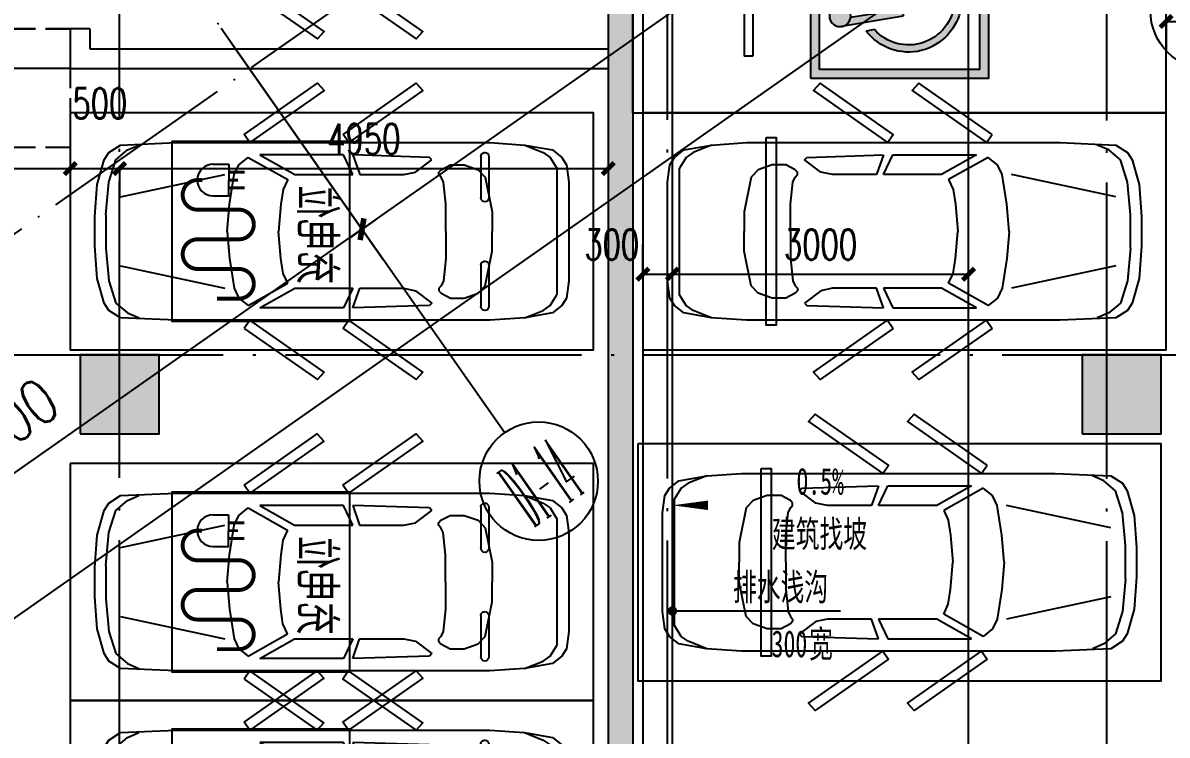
# Model space of a CAD drawing. Header units: millimetres. Extents: x 12325263 to 13848842, y -1463133 to 573208.
# Drawn here: x 12526798 to 12538387, y -1338637 to -1331425 of the extents above; entities that cross this region are included whole.
import ezdxf
from ezdxf.enums import TextEntityAlignment as Align

# ---------------------------------------------------------------- set-up
doc = ezdxf.new("R2010")
doc.units = ezdxf.units.MM
doc.header["$LTSCALE"] = 1000
for name, pattern in [('__DASH', [0.35, 0.25, -0.1]), ('DASH', [0.35, 0.25, -0.1]), ('DOTE', [2.4200000000000004, 2, -0.2, 0.02, -0.2]), ('地下室负三层平面图$0$-3F平面$0$$AUDIT_BAD_LTYPE2', [0]), ('地下室轴网$0$DOTE', [2.4200000000000004, 2, -0.2, 0.02, -0.2])]:
    doc.linetypes.add(name, pattern=pattern)
for name, color, linetype in [('A-ANNO-DIMS', 83, 'Continuous'), ('A-WALL', 5, 'Continuous'), ('A-WALL-PATT', 8, 'Continuous'), ('C-充电桩防火卷帘', 254, 'Continuous'), ('DOTE', 16, 'DOTE'), ('G-合 -3F地下室墙柱$0$COLUMN', 6, 'Continuous'), ('PUB_DIM', 83, 'Continuous'), ('PUB_HATCH', 8, 'Continuous'), ('PUB_TEXT', 7, 'Continuous'), ('人防墙', 6, 'Continuous'), ('商业酒店共享车位', 53, 'Continuous'), ('地下室轴网$0$DIM-AXISDIMS', 3, 'Continuous'), ('地下室轴网$0$DIM-AXISDOWN', 16, 'Continuous'), ('水沟+分水线', 133, 'Continuous'), ('酒店机动车位', 153, 'Continuous'), ('防火卷帘', 141, 'Continuous')]:
    doc.layers.add(name, color=color, linetype=linetype)
doc.styles.add('_TCH_DIM_T3', font='SIMPLEX.shx', dxfattribs={"width": 0.7058823529411765, "bigfont": 'GBCBIG.shx'})
doc.styles.add('地下室轴网$0$COMPLEX', font='COMPLEX')
doc.styles.add('地下室轴网$0$DIM_FONT', font='SIMPLEX', dxfattribs={"width": 0.8})
doc.styles.add('宋体', font='', dxfattribs={"width": 0.65})
doc.styles.add('黑体', font='simhei.ttf', dxfattribs={"width": 0.7})
doc.styles.get('宋体').set_extended_font_data('SimSun')
doc.dimstyles.new('_TCH_ARCH&&120', dxfattribs={"dimtxt": 306, "dimasz": 120, "dimexe": 300, "dimexo": 360, "dimgap": 147, "dimtad": 1, "dimdec": 0, "dimzin": 0, "dimdsep": 46, "dimtxsty": '_TCH_DIM_T3', "dimblk": 'ARCHTICK', "dimcen": 0.09, "dimclrt": 7, "dimazin": 2, "dimtfac": 1, "dimtdec": 0, "dimtix": 1, "dimtmove": 2, "dimatfit": 3, "dimfxl": 1, "dimfxlon": 1, "dimtolj": 1, "dimtzin": 0, "dimarcsym": 0})
doc.dimstyles.new('地下室轴网$0$DIMN-150', dxfattribs={"dimscale": 1.5, "dimtxt": 300, "dimasz": 0.75, "dimexe": 250, "dimexo": 300, "dimgap": 150, "dimtad": 1, "dimdec": 0, "dimdsep": 46, "dimtxsty": '地下室轴网$0$DIM_FONT', "dimblk": 'asdggbj-13-地下室轴网$0$_DIMX', "dimcen": 2.5, "dimclrd": 256, "dimclre": 256, "dimclrt": 256, "dimazin": 0, "dimtfac": 1, "dimtdec": 0, "dimtix": 1, "dimtmove": 2, "dimatfit": 3, "dimldrblk": 'asdggbj-13-地下室轴网$0$_DIMX', "dimfxl": 1, "dimtolj": 1, "dimtzin": 0, "dimarcsym": 0})

# ---------------------------------------------------------------- blocks, each defined once
blk = doc.blocks.new('asdgafgf20230228-rf3')
at = {"layer": 'PUB_HATCH'}
blk.add_hatch(color=256, dxfattribs=at).paths.add_polyline_path([(-9999.926789903613, 31842.3411742288), (-10249.92560424703, 32277.71654857749), (-10249.99675793368, 6149.966630906589), (-9999.996757934612, 6149.965950081729)])
at = {"layer": '人防墙'}
for p, q in [((-10249.92560424703, 32277.71654857749), (-10249.99675793368, 6149.966630906589)), ((-9999.926789903613, 31842.3411742288), (-9999.996757934612, 6149.965950081729))]:
    blk.add_line(p, q, dxfattribs=at)
blk = doc.blocks.new('A$C29311F2C')
at = {"layer": 'DOTE', "linetype": 'DOTE', "ltscale": 1.5}
for p, q in [((142010.0672960635, 70359.80184929876, -3.862500282726824e-09), (134815.236814322, 111336.1978583307, -3.101703276703805e-09)), ((137626.3052921034, 69594.84906871745, -5.172956978106391e-09), (130432.2871303, 110566.6187090845, -4.412269580802283e-09)), ((132158.9167255796, 68640.80683679238, -6.807346790301347e-09), (124965.9116814788, 109606.8065118763, -6.046796094035006e-09)), ((107752.0770069528, 91418.12668993871, -1.204708971514294e-08), (147346.3640404735, 98370.27990332444))]:
    blk.add_line(p, q, dxfattribs=at)
blk = doc.blocks.new('asdfsfsdf')
at = {"color": 253, "linetype": '地下室负三层平面图$0$-3F平面$0$$AUDIT_BAD_LTYPE2', "transparency": 33554559, "extrusion": (0.0004477907748714072, 3.529959095306893e-16, 0.999999899741706)}
for p, q in [((-168.7499837987125, -110.000000001397, 0.07556469346370548), (-499.9999510645866, -141.1764707579277, 0.2238953878532797)), ((168.7499823644757, -109.9999999995343, -0.07556469305539444), (-168.7499837987125, -110.000000001397, 0.07556469346370548)), ((168.7499823644757, -109.9999999995343, -0.07556469305539444), (499.999950107187, -141.1764707579277, -0.2238953876585836)), ((-724.9999280292541, -211.764705659356, 0.3246483119859617), (-824.9999170508236, -329.4117646231316, 0.3694273889297957)), ((-499.9999510645866, -141.1764707579277, 0.2238953878532797), (-724.9999280292541, -211.764705659356, 0.3246483119859617)), ((499.999950107187, -141.1764707579277, -0.2238953876585836), (724.9999261181802, -211.7647058977745, -0.3246483115967724)), ((724.9999261181802, -211.7647058977745, -0.3246483115967724), (824.9999175239354, -329.4117646231316, -0.3694273894917245)), ((-824.9999170508236, -329.4117646231316, 0.3694273889297957), (-874.99991251342, -447.0588235869072, 0.3918169277702976)), ((-349.9999665804207, -258.8235292448662, 0.1567267717199455), (-574.9999421145767, -1317.647058726754, 0.2574796953287081)), ((349.9999641925097, -258.8235292430036, -0.1567267711171998), (574.9999411571771, -1317.647058724891, -0.2574796952492556)), ((824.9999175239354, -329.4117646231316, -0.3694273894917245), (874.9999125096947, -447.0588235869072, -0.3918169281189517)), ((-274.9999726694077, -1364.705882550683, 0.1231424633135522), (-574.9999425914139, -1411.764705897775, 0.2574796953093296)), ((2.365559339523315e-07, -1341.176470519509), (-274.9999726694077, -1364.705882550683, 0.1231424633135522)), ((2.365559339523315e-07, -1341.176470519509), (274.9999717120081, -1364.705882312264, -0.1231424628849248)), ((274.9999717120081, -1364.705882312264, -0.1231424628849248), (574.9999416340142, -1411.764705897775, -0.2574796953464441)), ((-674.9999320898205, -1458.823529244866, 0.3022587728158986), (-749.9999260008335, -1552.941176654305, 0.3358430815717435)), ((-574.9999425914139, -1411.764705897775, 0.2574796953093296), (-674.9999320898205, -1458.823529244866, 0.3022587728158986)), ((574.9999416340142, -1411.764705897775, -0.2574796953464441), (674.9999316073954, -1458.823529481422, -0.3022587727170486)), ((674.9999316073954, -1458.823529481422, -0.3022587727170486), (749.9999240897596, -1552.941176414024, -0.3358430809488905)), ((-749.9999260008335, -1552.941176654305, 0.3358430815717435), (-524.9999480806291, -1952.941176654305, 0.2350901571286059)), ((749.9999240897596, -1552.941176414024, -0.3358430809488905), (524.9999452158809, -1952.941176415887, -0.2350901560785282)), ((-774.9999220632017, -2517.647058726754, 0.3470378507689607), (-774.9999220632017, -1670.588235379662, 0.3470378503031141)), ((-774.9999220632017, -1670.588235379662, 0.3470378503031141), (-574.9999421145767, -2023.529411557596, 0.257479695328853)), ((774.9999230131507, -1670.588235379662, -0.3470378509613082), (574.9999421108514, -2023.529411794152, -0.2574796950939764)), ((774.9999225363135, -2517.64705896331, -0.3470378506309664), (774.9999230131507, -1670.588235379662, -0.3470378509613082)), ((-524.9999480806291, -1952.941176654305, 0.2350901571286059), (-424.9999581072479, -1905.882352830376, 0.1903110794088359)), ((-424.9999581072479, -1905.882352830376, 0.1903110794088359), (-274.9999731462449, -1882.35294127604, 0.1231424632944275)), ((-274.9999731462449, -1882.35294127604, 0.1231424632944275), (2.365559339523315e-07, -1858.823529244866)), ((274.9999717120081, -1882.352941035759, -0.1231424628847421), (2.365559339523315e-07, -1858.823529244866)), ((424.999956196174, -1905.882352830376, -0.1903110785527894), (274.9999717120081, -1882.352941035759, -0.1231424628847421)), ((524.9999452158809, -1952.941176415887, -0.2350901560785282), (424.999956196174, -1905.882352830376, -0.1903110785527894)), ((-574.9999421145767, -2023.529411557596, 0.257479695328853), (-574.9999421145767, -2611.764705659356, 0.2574796952125222)), ((574.9999421108514, -2023.529411794152, -0.2574796950939764), (574.9999411571771, -2611.764705897775, -0.2574796951324972)), ((-574.9999421145767, -2611.764705659356, 0.2574796952125222), (-774.9999220632017, -2517.647058726754, 0.3470378507689607)), ((574.9999411571771, -2611.764705897775, -0.2574796951324972), (774.9999225363135, -2517.64705896331, -0.3470378506309664)), ((-774.9999215863645, -2611.764705899637, 0.3470378500898093), (-574.9999416377395, -2682.35294127604, 0.2574796952319682)), ((-749.9999255239964, -3388.235294345301, 0.3358430813588681), (-774.9999215863645, -2611.764705899637, 0.3470378500898093)), ((774.9999225363135, -2611.764705659356, -0.3470378507473485), (574.9999416340142, -2682.35294127604, -0.2574796952294666)), ((749.9999245665967, -3388.235294343438, -0.3358430809290396), (774.9999225363135, -2611.764705659356, -0.3470378507473485)), ((-574.9999416377395, -2682.35294127604, 0.2574796952319682), (-574.9999421145767, -3129.41176486155, 0.257479695562074)), ((574.9999416340142, -2682.35294127604, -0.2574796952294666), (574.9999416340142, -3129.411764621269, -0.2574796948800628)), ((-574.9999421145767, -3129.41176486155, 0.257479695562074), (-599.9999405629933, -3247.058823586907, 0.2686744650115782)), ((574.9999416340142, -3129.411764621269, -0.2574796948800628), (599.9999391268939, -3247.058823586907, -0.2686744647175814)), ((-599.9999405629933, -3247.058823586907, 0.2686744650115782), (-724.9999270755798, -3411.764705897775, 0.324648311792771)), ((599.9999391268939, -3247.058823586907, -0.2686744647175814), (724.9999275486916, -3411.764705897775, -0.3246483115377303)), ((-724.9999270755798, -3411.764705897775, 0.324648311792771), (-749.9999255239964, -3388.235294345301, 0.3358430813588681)), ((724.9999275486916, -3411.764705897775, -0.3246483115377303), (749.9999245665967, -3388.235294343438, -0.3358430809290396)), ((-624.9999380558729, -3505.882353068795, 0.2798692348493339), (-674.9999320898205, -3599.999999762978, 0.3022587729329561)), ((-599.9999405629933, -3482.352941274177, 0.2686744655939557), (-624.9999380558729, -3505.882353068795, 0.2798692348493339)), ((-574.9999421145767, -3482.35294127604, 0.2574796953293679), (-599.9999405629933, -3482.352941274177, 0.2686744655939557)), ((-549.9999470058829, -3505.882352830376, 0.2462849269087827), (-574.9999421145767, -3482.35294127604, 0.2574796953293679)), ((-499.9999496340752, -3529.41176486155, 0.2238953872139153), (-549.9999470058829, -3505.882352830376, 0.2462849269087827)), ((-274.9999731462449, -3552.941176415887, 0.1231424632950173), (-499.9999496340752, -3529.41176486155, 0.2238953872139153)), ((7.133930921554565e-07, -3552.941176654305), (-274.9999731462449, -3552.941176415887, 0.1231424632950173)), ((7.133930921554565e-07, -3552.941176654305), (274.9999726656824, -3552.941176415887, -0.1231424630783778)), ((274.9999726656824, -3552.941176415887, -0.1231424630783778), (499.999950107187, -3529.41176486155, -0.2238953881230394)), ((499.999950107187, -3529.41176486155, -0.2238953881230394), (549.9999441411346, -3505.882352830376, -0.2462849258573907)), ((549.9999441411346, -3505.882352830376, -0.2462849258573907), (574.9999416340142, -3482.35294127604, -0.2574796952294021)), ((574.9999416340142, -3482.35294127604, -0.2574796952294021), (599.9999391268939, -3482.352941274177, -0.2686744647174983)), ((599.9999391268939, -3482.352941274177, -0.2686744647174983), (624.9999351911247, -3505.882352830376, -0.2798692334487053)), ((624.9999351911247, -3505.882352830376, -0.2798692334487053), (674.9999311305583, -3600.000000001397, -0.3022587726192891)), ((-674.9999320898205, -3599.999999762978, 0.3022587729329561), (-674.9999320898205, -3741.17647075979, 0.3022587729329017)), ((674.9999311305583, -3600.000000001397, -0.3022587726192891), (674.9999316073954, -3741.176470281091, -0.3022587730655932)), ((-674.9999320898205, -3741.17647075979, 0.3022587729329017), (-624.9999380558729, -3882.352941037621, 0.2798692345000124)), ((674.9999316073954, -3741.176470281091, -0.3022587730655932), (624.9999351911247, -3882.352941037621, -0.2798692334484588)), ((-624.9999380558729, -3882.352941037621, 0.2798692345000124), (-549.9999460522085, -3952.941176414024, 0.2462849269474509)), ((624.9999351911247, -3882.352941037621, -0.2798692334484588), (549.9999450948089, -3952.941176654305, -0.2462849259351472)), ((-549.9999460522085, -3952.941176414024, 0.2462849269474509), (-199.9999792352319, -4023.529411794152, 0.08955815500490981)), ((-199.9999792352319, -4023.529411794152, 0.08955815500490981), (2.365559339523315e-07, -4023.529411553871)), ((199.9999801851809, -4023.529411553871, -0.08955815519579101), (2.365559339523315e-07, -4023.529411553871)), ((549.9999450948089, -3952.941176654305, -0.2462849259351472), (199.9999801851809, -4023.529411553871, -0.08955815519579101)), ((-874.9999120365828, -4352.941176656168, 0.3918169277909837), (-799.9999205116183, -4541.176470521372, 0.3582326202192607)), ((874.9999125096947, -4352.941176414024, -0.3918169282337609), (799.9999190755188, -4541.176470757928, -0.3582326193421601)), ((-799.9999205116183, -4541.176470521372, 0.3582326202192607), (-749.9999260008335, -4611.764706136193, 0.3358430813398884)), ((-749.9999260008335, -4611.764706136193, 0.3358430813398884), (-641.2499364260584, -4680.000000241678, 0.2871458345919543)), ((749.9999240897596, -4611.764706136193, -0.3358430808314997), (641.249935945496, -4680.000000001397, -0.2871458343748414)), ((799.9999190755188, -4541.176470757928, -0.3582326193421601), (749.9999240897596, -4611.764706136193, -0.3358430808314997)), ((641.249935945496, -4680.000000001397, -0.2871458343748414), (-641.2499364260584, -4680.000000241678, 0.2871458345919543))]:
    blk.add_line(p, q, dxfattribs=at)
for points in [[(-474.9999997620226, -23.52941179275513), (-149.9999997613286, -7.049211745248385e-29), (149.9999997613286, 7.049211745248385e-29), (474.9999992851854, -23.52941203117371), (724.9999997609804, -94.11764716915788), (799.9999992858793, -141.1764707565308), (875.0000002394273, -258.8235292453319), (899.9999983314156, -823.5294117927554), (899.99999928509, -4000.000000238419), (875.0000002394273, -4352.941176414491), (824.9999992870789, -4635.294117448852), (750.0000002408798, -4729.411765098573), (674.9999992854691, -4776.470588445664), (500.0000002381968, -4800.000000000001), (-500.000000715034, -4800.000000000001), (-674.9999997604438, -4776.470588210971), (-750.0000007158543, -4729.411765098573), (-825.0000007175906, -4635.294117927552), (-874.9999997607275, -4352.941176654772), (-900.0000007137389, -4000.000000238419), (-900.0000007156016, -823.5294117927554), (-874.999999285753, -258.8235297203065), (-800.0000007145284, -141.1764707602561), (-724.9999997591177, -94.11764669418336)], [(-981.91520381036, -1513.230591773987), (-1500.00000071459, -2253.132360218093), (-1425.335413217106, -2320.844957351685), (-900.0000007156016, -1570.588235139847)]]:
    blk.add_lwpolyline(points, close=True, dxfattribs=at)
for points, elevation in [([(981.915204765897, -1513.230591773987), (1499.999998807242, -2253.132359979675), (1425.335412263431, -2320.844957351685), (899.9999988082526, -1570.588235378266)], 1.176665431756874e-10), ([(-900.0000007156016, -2570.588235378266), (-981.9152042871972, -2513.230591535569), (-1500.00000071459, -3253.132359743119), (-1425.335413217105, -3320.844957351685)], -1.149049744242348e-10), ([(981.915204765897, -2513.230591773987), (1499.99999785543, -3253.132359743119), (1425.335412265294, -3320.844957351685), (899.9999992850899, -2570.588235378266)], 1.171056029924955e-10)]:
    blk.add_lwpolyline(points, close=True, dxfattribs=dict(at, elevation=elevation))
blk = doc.blocks.new('A$C06465456')
for points in [[(0, 5300.000174847431), (2400, 5300.000174847431), (2400, 0.0001748474314808846), (0, 0.0001748474314808846)], [(250, 4050.000174847431), (250, 3950.000174847431), (2150, 3950.000174847431), (2150, 4050.000174847431)]]:
    blk.add_lwpolyline(points, close=True)
at = {"xscale": -1, "rotation": 180}
blk.add_blockref('asdfsfsdf', (1200.000000244007, 250.000174849527), dxfattribs=at)
blk = doc.blocks.new('车位')
h = blk.add_hatch()
h.set_pattern_fill('ANSI31', color=256, scale=999.9999999999999, angle=-2.394345736421314e-08)
h.set_pattern_definition([(44.99999997605653, (-2400.000001788139, -5299.987687110901), (-1122.532014664547, 1122.532015602742), [])])
h.paths.add_polyline_path([(1879.999998450279, -3854.664422988892), (1879.999998569489, -3694.664422988892), (1719.999998450279, -3694.664423465729), (1559.999998569489, -3694.664422988892), (1559.999998569489, -3854.664422988892, 0.9898630017247371)])
for p, q in [((399.9999972712249, -1099.999999266118), (399.9999972712249, -1099.999999266118)), ((860.0160205308348, -1059.999999538064), (440.0000015441328, -1059.999999726191)), ((860.0160163957626, -1139.999999061227), (439.9999974090606, -1139.999999249354)), ((1499.999997032806, -1100.000607695431), (1499.999997032806, -1100.000607695431)), ((1959.999996932223, -1140), (1539.779563577846, -1140.000000188127)), ((1960.220432037488, -1060.000607967377), (1539.99999868311, -1060.000607678667)), ((1999.999996913597, -1099.999999981374), (1999.999996913597, -1099.999999981374)), ((1879.999998569489, -3694.664422988892), (1719.999998450279, -3694.664423465729)), ((1879.999998450279, -3854.664422988892), (1879.999998569489, -3694.664422988892))]:
    blk.add_line(p, q)
for points in [[(2399.999996781349, -5300.000001430511), (-2.741813659667969e-06, -5299.999999046326), (0, 0), (2399.999999880791, -9.5367431640625e-07)], [(289.9999990463257, -2468.601806640625), (2109.999998927116, -2468.601807117462), (2109.99999833107, -4269.228533267975), (289.9999980926514, -4269.228532314301)]]:
    blk.add_lwpolyline(points, close=True)
at = {"const_width": 39.99999999999999}
blk.add_lwpolyline([(519.9999985694885, -3813.032121181488), (519.9999986886978, -3590.069902896881, -1), (819.9999984502792, -3590.069902420044), (819.9999982118607, -4010.994340896606, 1), (1119.999998450279, -4010.994340896606), (1119.999998569489, -3590.069902896881, -1), (1419.999998569489, -3590.069902896881), (1419.999998211861, -4010.994341373444, 1), (1719.999998450279, -4010.994341373444), (1719.999998211861, -3963.042503356934)], format="xyb", dxfattribs=at)
at = {"const_width": 30}
for points in [[(1639.999998211861, -3694.664422988892), (1639.99999833107, -3534.203485965729)], [(1719.999998450279, -3694.664423465729), (1719.99999833107, -3599.861834049225)], [(1799.999998688698, -3694.664422988892), (1799.999998450279, -3534.203485488892)]]:
    blk.add_lwpolyline(points, dxfattribs=at)
blk.add_lwpolyline([(1879.99999833107, -3851.403974533081, -1), (1559.999998569489, -3854.664422988892), (1559.999998569489, -3694.664422988892), (1719.999998450279, -3694.664423465729)], format="xyb")
for centre, radius, start, end in [((439.999996913597, -1099.999998772517), 39.99999999999999, 90, 180), ((439.999996913597, -1099.999998772517), 39.99999999999999, 180, 270), ((859.9999972712249, -1100.000002399087), 39.99999999999998, 0, 90), ((859.9999972712249, -1100.000002399087), 39.99999999999998, 270, 0), ((1539.999996555969, -1100.000607678667), 39.99999999999999, 90, 180), ((1539.999996555969, -1100.000607678667), 39.99999999999999, 180, 270), ((1959.999997390434, -1100.000000476837), 39.99999999999999, 0, 90), ((1959.999996913597, -1100.0006108284), 39.99999999999998, 0, 90), ((1959.999997390434, -1100.000000476837), 39.99999999999999, 270, 0), ((1959.999996913597, -1100.0006108284), 39.99999999999998, 270, 0)]:
    blk.add_arc(centre, radius, start, end)
at = {"xscale": -1, "rotation": 180}
blk.add_blockref('asdfsfsdf', (1200.000000184402, -5050.000001905253), dxfattribs=at)
at = {"insert": (661.5946944952011, -2614.821184158325), "char_height": 349.9999999999999, "attachment_point": 1, "rotation": 359.99999997605653, "style": '黑体'}
blk.add_mtext_dynamic_manual_height_columns('充电位', width=1328.110077857971, gutter_width=1750, heights=[0], dxfattribs=at)
blk = doc.blocks.new('A$C7FE34CB8')
at = {"extrusion": (-4.726215064181508e-20, 1.233115995601054e-09, 1)}
h = blk.add_hatch(color=256, dxfattribs=at)
h.paths.add_polyline_path([(1550.00375790894, 3599.999509651214), (3350.003757670522, 3599.999469596893), (3350.003717377782, 1799.999469596893), (1550.0037176162, 1799.999510128051)])
h.paths.add_polyline_path([(1640.003755882382, 3509.999507743865), (1640.003719642758, 1889.999507743865), (3260.003719463944, 1889.999471504241), (3260.003755703568, 3509.999471504241)], flags=16)
edge = h.paths.add_edge_path(flags=0)
edge.add_line((2826.240558221936, 3302.253380138427), (2820.417538300157, 3267.269604522735))
edge.add_ellipse((2718.240558221936, 3302.253382522613), major_axis=(102.5219011450554, 33.95967878589286), ratio=0.999999999977671, start_angle=161.6728995538629, end_angle=322.7725099513697, ccw=False)
edge.add_ellipse((2718.240558221936, 3302.253382522613), major_axis=(76.36753236051386, 76.36753236051385), ratio=0.9999999999929499, start_angle=-45.00000128086242, end_angle=134.9999987191376, ccw=False)
edge = h.paths.add_edge_path(flags=0)
edge.add_line((2870.784418538213, 3036.829828578979), (2856.338039889932, 2954.900354702026))
edge.add_ellipse((2546.715377405286, 2607.943988639861), major_axis=(393.1815271696696, 248.3006233748568), ratio=0.999999999994809, start_angle=175.154776496025, end_angle=375.9813011231978, ccw=False)
edge.add_line((2133.966333344579, 2393.740488369018), (2095.103578224778, 2317.468041259795))
edge.add_ellipse((2546.780154123902, 2608.315027076751), major_axis=(153.4497585367178, 514.8367410825235), ratio=0.9999999999896629, start_angle=139.3755608686459, end_angle=339.5036748822673)
h = blk.add_hatch(color=256, dxfattribs=at)
edge = h.paths.add_edge_path()
edge.add_line((2144.882081702352, 2735.999496299773), (2659.588564947248, 2735.999484855682))
edge.add_line((2659.588564947248, 2735.999484855682), (2678.631881251931, 2843.999484378844))
edge.add_line((2678.631881251931, 2843.999484378844), (2360.003740802407, 2843.999491531402))
edge.add_line((2360.003740862012, 2843.999491531402), (2360.003742471337, 2915.999491531402))
edge.add_line((2360.003742530942, 2915.999491531402), (2691.327425554395, 2915.999483902007))
edge.add_line((2691.327425554395, 2915.999484378844), (2733.805876508355, 3195.380931217223))
edge.add_ellipse((2718.240558221936, 3302.253382522613), major_axis=(76.3675323622801, -76.36753236228014), ratio=0.9999999999775171, start_angle=323.2865157200883, end_angle=386.0996091181659)
edge.add_line((2820.417538300157, 3267.269604045898), (2720.003736808896, 2663.99948342517))
edge.add_line((2720.003736749291, 2663.99948342517), (2189.003736808896, 2663.999495346099))
edge.add_line((2189.003736868501, 2663.999495346099), (1943.848857060075, 2218.855977851897))
edge.add_line((1943.848857060075, 2218.855977851897), (1776.270740881562, 2304.241297561675))
edge.add_line((1776.270740881562, 2304.241297561675), (1808.958058312535, 2368.393766719848))
edge.add_line((1808.958058312535, 2368.393766719848), (1912.383705511689, 2315.695764381438))
edge.add_line((1912.383705452085, 2315.695764381438), (2144.882081702352, 2735.999496299773))
for p, q in [((0.003851786255836487, 5399.999547321349), (0.003717675805091858, -0.0004531554877758026)), ((3700.003851786256, 5399.999465305358), (0.003851786255836487, 5399.999547321349)), ((1200.003851786256, 5399.999521095306), (1200.003717675805, -0.0004793815314769745)), ((3700.003851786256, 5399.999465305358), (3700.003717675805, -0.0005351714789867401)), ((110.9035993367434, 5309.999455768615), (336.4661816507578, 5309.999461013824)), ((110.9035993367434, 5309.999455768615), (110.9036055952311, 5028.046227771789)), ((782.2348904758692, 5309.999468643218), (110.9036153107882, 4595.835341770202)), ((336.4661816507578, 5309.999461013824), (110.9036055952311, 5028.046227771789)), ((1110.003599777818, 5287.499476272613), (110.9036249667406, 4163.624455768615)), ((782.2348904758692, 5309.999468643218), (1110.003599241376, 5309.999476272613)), ((1110.003599241376, 5309.999476272613), (1110.003599777818, 5287.499476272613)), ((1110.003609374166, 4855.288590271026), (110.9036345630884, 3731.413569767028)), ((1110.003609374166, 4855.288590271026), (1110.003619030118, 4423.077704269439)), ((110.9036153107882, 4595.835341770202), (110.9036249667406, 4163.624455768615)), ((1110.003619030118, 4423.077704269439), (110.9036442190409, 3299.202683765441)), ((1775.003784433007, 4274.999514896423), (2315.003784373403, 4274.999514896423)), ((1775.003784492612, 4184.999514896423), (1775.003784433007, 4274.999514896423)), ((1775.003784492612, 4184.999514896423), (2315.003784433007, 4184.999514896423)), ((2315.003784433007, 4184.999514896423), (2315.003784373403, 4274.999514896423)), ((2585.003784433007, 4184.999514896423), (2585.003784373403, 4274.999514896423)), ((2585.003784373403, 4274.999514896423), (3125.003784313798, 4274.999514896423)), ((2585.003784433007, 4184.999514896423), (3125.003784373403, 4184.999514896423)), ((3125.003784373403, 4184.999514896423), (3125.003784313798, 4274.999514896423)), ((1110.00362868607, 3990.866818267852), (110.9036538749933, 2866.991797763854)), ((1110.00362868607, 3990.866818267852), (1110.003638401628, 3558.655932266265)), ((110.9036345630884, 3731.413569767028), (110.9036442190409, 3299.202683765441)), ((1110.003638401628, 3558.655932266265), (110.9036635905504, 2434.780911762267)), ((2720.003736749291, 2663.99948342517), (2826.968435660005, 3306.626352149993)), ((2691.327425554395, 2915.999484378844), (2733.80587644875, 3195.380931217223)), ((1110.00364805758, 3126.445046264678), (110.9036732465029, 2002.57002576068)), ((1110.00364805758, 3126.445046264678), (1110.003657653928, 2694.234160263091)), ((2856.338039889932, 2954.900354702026), (2870.784418538213, 3036.829828578979)), ((2360.003742530942, 2915.999491531402), (2691.327425554395, 2915.999484378844)), ((2360.003742530942, 2915.999491531402), (2360.003740862012, 2843.999491531402)), ((110.9036538749933, 2866.991797763854), (110.9036635905504, 2434.780911762267)), ((2360.003740862012, 2843.999491531402), (2678.631881251931, 2843.999484378844)), ((2659.588564947248, 2735.999484855682), (2678.631881251931, 2843.999484378844)), ((1110.003657653928, 2694.234160263091), (110.9036829024553, 1570.359139759094)), ((2144.882081702352, 2735.999496299773), (1912.383705452085, 2315.695764381438)), ((2144.882081702352, 2735.999496299773), (2659.588564947248, 2735.999484855682)), ((2189.003736808896, 2663.999495346099), (1943.848857060075, 2218.855977851897)), ((2189.003736808896, 2663.999495346099), (2720.003736808896, 2663.99948342517)), ((1808.958058312535, 2368.393766719848), (1776.270740881562, 2304.241297561675)), ((1912.383705452085, 2315.695764381438), (1808.958058312535, 2368.393766719848)), ((2133.966333344579, 2393.740488369018), (2095.103578224778, 2317.468041259795)), ((1110.00366730988, 2262.023274261504), (110.9036925584078, 1138.148253757507)), ((1110.00366730988, 2262.023274261504), (1110.003677025437, 1829.812388259917)), ((1943.848857060075, 2218.855977851897), (1776.270740881562, 2304.241297561675)), ((110.9036732465029, 2002.57002576068), (110.9036828428507, 1570.359139759094)), ((1110.003677025437, 1829.812388259917), (110.9037022143602, 705.9373677559197)), ((1110.00368668139, 1397.601502258331), (110.9037119299173, 273.7264817543328)), ((1110.00368668139, 1397.601502258331), (1110.003696337342, 965.3906162567437)), ((110.9036925584078, 1138.148253757507), (110.9037022143602, 705.9373677559197)), ((1110.003696337342, 965.3906162567437), (309.6908041387796, 89.99946101382375)), ((1110.00370593369, 533.1797302551568), (655.459512963891, 89.99946864321828)), ((1110.00370593369, 533.1797302551568), (1110.003715887666, 89.99947674944997)), ((110.9037119299173, 273.7264817543328), (110.9037159830332, 89.99945624545217)), ((110.9037159830332, 89.99945624545217), (309.6908041387796, 89.99946101382375)), ((655.4595129042864, 89.99946864321828), (1110.003715887666, 89.99947674944997)), ((1110.003715649247, 100.9688442535698), (1101.228221729398, 89.99947627261281)), ((3700.003717675805, -0.0005351714789867401), (0.003717675805091858, -0.0004531554877758026))]:
    blk.add_line(p, q)
for points in [[(3350.003757670522, 3599.999469596893), (1550.00375790894, 3599.999509651214), (1550.0037176162, 1799.999510128051), (3350.003717377782, 1799.999469596893)], [(3260.003755703568, 3509.999471504241), (1640.003755882382, 3509.999507743865), (1640.003719642758, 1889.999507743865), (3260.003719463944, 1889.999471504241)]]:
    blk.add_lwpolyline(points, close=True)
blk.add_circle((2718.240558221936, 3302.253382522613), 107.9999999888241)
for centre, radius, start, end in [((2546.780154123902, 2608.315027076751), 537.2184828932517, 212.7786005903329, 52.90671910399848), ((2546.715377405286, 2607.943988639861), 465.0214112035156, 207.4278561677358, 48.25436300984365)]:
    blk.add_arc(centre, radius, start, end)
blk = doc.blocks.new('_FZH')
blk.add_lwpolyline([(-0.5, -0.5), (0.5, -0.5), (0.5, 0.5), (-0.5, 0.5)], close=True)
at = {"layer": 'PUB_HATCH'}
blk.add_solid([(-0.5, -0.5), (0.5, -0.5), (-0.5, 0.5), (0.5, 0.5)], dxfattribs=at)
blk = doc.blocks.new('asdggG-合 -3F地下室墙柱')
at = {"layer": 'G-合 -3F地下室墙柱$0$COLUMN', "color": 2}
for p, xscale, yscale, zscale, rotation in [((711580646.9375358, 2542234792.416093), 799.9999997827612, 799.9999980771297, 799.9999980771297, 9.958774255601359), ((711570651.8431107, 2542233037.425648), 799.9999998876084, 800.0000015914725, 800.0000015914725, 9.958774150262698)]:
    blk.add_blockref('_FZH', p, dxfattribs=dict(at, xscale=xscale, yscale=yscale, zscale=zscale, rotation=rotation))
blk = doc.blocks.new('asdggbj-13-地下室轴网$0$_DIMX')
blk.add_line((-150, 0), (150, 0))
at = {"const_width": 50}
blk.add_lwpolyline([(-70, -70), (70, 70)], dxfattribs=at)
blk = doc.blocks.new('*D1260')
at = {"layer": 'Defpoints', "color": 0, "transparency": 16777216}
for p in [(711594313.1952784, 2542260529.485304), (711564968.2638743, 2542231184.553869), (711567761.3356605, 2542228391.482086)]:
    blk.add_point(p, dxfattribs=at)
at = {"layer": '地下室轴网$0$DIM-AXISDIMS', "lineweight": -2, "transparency": 16777216}
for p, q in [((711594631.3933301, 2542260211.287253), (711597371.4321077, 2542257471.248478)), ((711597105.4715695, 2542257735.618026), (711567762.1311557, 2542228392.277581)), ((711565286.461926, 2542230866.355818), (711568026.5007036, 2542228126.317043))]:
    blk.add_line(p, q, dxfattribs=at)
at = {"layer": '地下室轴网$0$DIM-AXISDIMS', "lineweight": -2, "transparency": 16777216, "xscale": 1.125, "yscale": 1.125, "zscale": 1.125}
for p, rotation in [((711597106.2670646, 2542257736.413521), 45.00000003025819), ((711567761.3356605, 2542228391.482086), 225.0000000302582)]:
    blk.add_blockref('asdggbj-13-地下室轴网$0$_DIMX', p, dxfattribs=dict(at, rotation=rotation))
at = {"layer": '地下室轴网$0$DIM-AXISDIMS', "transparency": 16777216, "insert": (711582115.603311, 2542243382.145854), "char_height": 450, "attachment_point": 5, "rotation": 45.00000003025819, "style": '地下室轴网$0$DIM_FONT'}
blk.add_mtext('\\A1;41500', dxfattribs=at)
blk = doc.blocks.new('asdggbj-13-地下室轴网$0$_axiso')
blk.add_circle((0, 0), 0.5)
at = {"color": 7, "style": '地下室轴网$0$COMPLEX', "width": 1.150013366770343}
blk.add_attdef('A', text='', height=0.55, dxfattribs=at).set_placement((-0.2613392464600111, -0.2957528192714562), (0.2808099121602936, -0.2957528192714562), align=Align.FIT)
blk = doc.blocks.new('*D1261')
at = {"layer": 'Defpoints', "color": 0, "transparency": 16777216}
for p in [(711570837.2501522, 2542237053.54016), (711572781.7938031, 2542235108.996511), (711564968.2638724, 2542231184.553872)]:
    blk.add_point(p, dxfattribs=at)
at = {"layer": '地下室轴网$0$DIM-AXISDIMS', "lineweight": -2, "transparency": 16777216}
for p, q in [((711571155.448204, 2542236735.342109), (711573046.9588462, 2542234843.831469)), ((711566913.6030186, 2542229240.805719), (711572780.9983081, 2542235108.201016)), ((711565286.4619241, 2542230866.355821), (711567177.9725665, 2542228974.845181))]:
    blk.add_line(p, q, dxfattribs=at)
at = {"layer": '地下室轴网$0$DIM-AXISDIMS', "lineweight": -2, "transparency": 16777216, "xscale": 1.125, "yscale": 1.125, "zscale": 1.125}
for p, rotation in [((711572781.7938031, 2542235108.996511), 45.00000004073218), ((711566912.8075234, 2542229240.010223), 225.0000000407321)]:
    blk.add_blockref('asdggbj-13-地下室轴网$0$_DIMX', p, dxfattribs=dict(at, rotation=rotation))
at = {"layer": '地下室轴网$0$DIM-AXISDIMS', "transparency": 16777216, "insert": (711569529.1026115, 2542232492.701419), "char_height": 450, "attachment_point": 5, "rotation": 45.00000004073218, "style": '地下室轴网$0$DIM_FONT'}
blk.add_mtext('\\A1;8300', dxfattribs=at)
blk = doc.blocks.new('*D1262')
at = {"layer": 'Defpoints', "color": 0, "transparency": 16777216}
for p in [(711576706.2364316, 2542242922.526448), (711578650.7800832, 2542240977.982799), (711570837.2501521, 2542237053.540159)]:
    blk.add_point(p, dxfattribs=at)
at = {"layer": '地下室轴网$0$DIM-AXISDIMS', "lineweight": -2, "transparency": 16777216}
for p, q in [((711577024.4344833, 2542242604.328396), (711578915.9451263, 2542240712.817756)), ((711572782.589299, 2542235109.792006), (711578649.9845881, 2542240977.187304)), ((711571155.4482038, 2542236735.342108), (711573046.9588468, 2542234843.831468))]:
    blk.add_line(p, q, dxfattribs=at)
at = {"layer": '地下室轴网$0$DIM-AXISDIMS', "lineweight": -2, "transparency": 16777216, "xscale": 1.125, "yscale": 1.125, "zscale": 1.125}
for p, rotation in [((711578650.7800832, 2542240977.982799), 45.00000004305974), ((711572781.7938037, 2542235108.996511), 225.0000000430597)]:
    blk.add_blockref('asdggbj-13-地下室轴网$0$_DIMX', p, dxfattribs=dict(at, rotation=rotation))
at = {"layer": '地下室轴网$0$DIM-AXISDIMS', "transparency": 16777216, "insert": (711575398.0888919, 2542238361.687706), "char_height": 450, "attachment_point": 5, "rotation": 45.000000043059735, "style": '地下室轴网$0$DIM_FONT'}
blk.add_mtext('\\A1;8300', dxfattribs=at)
blk = doc.blocks.new('_ArchTick')
at = {"color": 0, "linetype": 'ByBlock', "const_width": 0.4}
blk.add_lwpolyline([(-0.5, -0.5), (0.5, 0.5)], dxfattribs=at)
blk = doc.blocks.new('*D3336')
at = {"layer": 'A-ANNO-DIMS', "color": 0, "lineweight": -2, "transparency": 16777216}
for p, q in [((12533076.81071013, -1333970.999999998), (12533076.81071013, -1333669.999999998)), ((12533376.81071013, -1333970.999999998), (12533376.81071013, -1333669.999999998)), ((12533076.81071013, -1333969.999999998), (12533376.81071013, -1333969.999999998))]:
    blk.add_line(p, q, dxfattribs=at)
at = {"layer": 'Defpoints', "color": 0, "transparency": 16777216}
for p in [(12533376.81071013, -1333969.999999998), (12533076.81071013, -1334736.785749964), (12533376.81071013, -1334736.785749964)]:
    blk.add_point(p, dxfattribs=at)
at = {"layer": 'A-ANNO-DIMS', "color": 0, "lineweight": -2, "transparency": 16777216, "xscale": 120, "yscale": 120, "zscale": 120, "rotation": 180}
blk.add_blockref('_ArchTick', (12533076.81071013, -1333969.999999998), dxfattribs=at)
at = {"layer": 'A-ANNO-DIMS', "color": 0, "lineweight": -2, "transparency": 16777216, "xscale": 120, "yscale": 120, "zscale": 120}
blk.add_blockref('_ArchTick', (12533376.81071013, -1333969.999999998), dxfattribs=at)
at = {"layer": 'A-ANNO-DIMS', "color": 7, "transparency": 16777216, "insert": (12532762.41071013, -1333669.999999998), "char_height": 306, "attachment_point": 5, "style": '_TCH_DIM_T3'}
blk.add_mtext('\\A1;300', dxfattribs=at)
blk = doc.blocks.new('*D3337')
at = {"layer": 'A-ANNO-DIMS', "color": 0, "lineweight": -2, "transparency": 16777216}
for p, q in [((12533376.81071013, -1333970.999999998), (12533376.81071013, -1333669.999999998)), ((12536376.81071013, -1333970.999999998), (12536376.81071013, -1333669.999999998)), ((12533376.81071013, -1333969.999999998), (12536376.81071013, -1333969.999999998))]:
    blk.add_line(p, q, dxfattribs=at)
at = {"layer": 'Defpoints', "color": 0, "transparency": 16777216}
for p in [(12536376.81071013, -1333969.999999998), (12533376.81071013, -1334736.785749964), (12536376.81071013, -1334736.785749964)]:
    blk.add_point(p, dxfattribs=at)
at = {"layer": 'A-ANNO-DIMS', "color": 0, "lineweight": -2, "transparency": 16777216, "xscale": 120, "yscale": 120, "zscale": 120, "rotation": 180}
blk.add_blockref('_ArchTick', (12533376.81071013, -1333969.999999998), dxfattribs=at)
at = {"layer": 'A-ANNO-DIMS', "color": 0, "lineweight": -2, "transparency": 16777216, "xscale": 120, "yscale": 120, "zscale": 120}
blk.add_blockref('_ArchTick', (12536376.81071013, -1333969.999999998), dxfattribs=at)
at = {"layer": 'A-ANNO-DIMS', "color": 7, "transparency": 16777216, "insert": (12534876.81071013, -1333669.999999998), "char_height": 306, "attachment_point": 5, "style": '_TCH_DIM_T3'}
blk.add_mtext('\\A1;3000', dxfattribs=at)
blk = doc.blocks.new('*D3408')
at = {"layer": 'Defpoints', "color": 0, "transparency": 16777216}
for p in [(12521777.51351748, -1331686.785664206), (12527277.51305357, -1331686.785664206), (12527277.51305357, -1332899.999918646)]:
    blk.add_point(p, dxfattribs=at)
at = {"layer": 'PUB_DIM', "color": 0, "lineweight": -2, "transparency": 16777216}
for p, q in [((12521777.51351748, -1332898.999918646), (12521777.51351748, -1333199.999918646)), ((12521777.51351748, -1332899.999918646), (12527277.51305357, -1332899.999918646)), ((12527277.51305357, -1332898.999918646), (12527277.51305357, -1333199.999918646))]:
    blk.add_line(p, q, dxfattribs=at)
at = {"layer": 'PUB_DIM', "color": 0, "lineweight": -2, "transparency": 16777216, "xscale": 120, "yscale": 120, "zscale": 120, "rotation": 180}
blk.add_blockref('_ArchTick', (12521777.51351748, -1332899.999918646), dxfattribs=at)
at = {"layer": 'PUB_DIM', "color": 0, "lineweight": -2, "transparency": 16777216, "xscale": 120, "yscale": 120, "zscale": 120}
blk.add_blockref('_ArchTick', (12527277.51305357, -1332899.999918646), dxfattribs=at)
at = {"layer": 'PUB_DIM', "color": 7, "transparency": 16777216, "insert": (12524527.51328553, -1332599.999918646), "char_height": 306, "attachment_point": 5, "style": '_TCH_DIM_T3'}
blk.add_mtext('\\A1;5500', dxfattribs=at)
blk = doc.blocks.new('*D3409')
at = {"layer": 'Defpoints', "color": 0, "transparency": 16777216}
for p in [(12527277.51305357, -1331686.785664206), (12527777.5235105, -1331686.785664206), (12527777.5235105, -1332899.999918646)]:
    blk.add_point(p, dxfattribs=at)
at = {"layer": 'PUB_DIM', "color": 0, "lineweight": -2, "transparency": 16777216}
for p, q in [((12527277.51305357, -1332898.999918646), (12527277.51305357, -1333199.999918646)), ((12527277.51305357, -1332899.999918646), (12527777.5235105, -1332899.999918646)), ((12527777.5235105, -1332898.999918646), (12527777.5235105, -1333199.999918646))]:
    blk.add_line(p, q, dxfattribs=at)
at = {"layer": 'PUB_DIM', "color": 0, "lineweight": -2, "transparency": 16777216, "xscale": 120, "yscale": 120, "zscale": 120, "rotation": 180}
blk.add_blockref('_ArchTick', (12527277.51305357, -1332899.999918646), dxfattribs=at)
at = {"layer": 'PUB_DIM', "color": 0, "lineweight": -2, "transparency": 16777216, "xscale": 120, "yscale": 120, "zscale": 120}
blk.add_blockref('_ArchTick', (12527777.5235105, -1332899.999918646), dxfattribs=at)
at = {"layer": 'PUB_DIM', "color": 7, "transparency": 16777216, "insert": (12527577.51828204, -1332239.999918646), "char_height": 306, "attachment_point": 5, "style": '_TCH_DIM_T3'}
blk.add_mtext('\\A1;500', dxfattribs=at)
blk = doc.blocks.new('*D3410')
at = {"layer": 'Defpoints', "color": 0, "transparency": 16777216}
for p in [(12527777.5235105, -1331686.785664206), (12532727.60986922, -1331686.785664206), (12532727.60986922, -1332899.999918646)]:
    blk.add_point(p, dxfattribs=at)
at = {"layer": 'PUB_DIM', "color": 0, "lineweight": -2, "transparency": 16777216}
for p, q in [((12527777.5235105, -1332898.999918646), (12527777.5235105, -1333199.999918646)), ((12527777.5235105, -1332899.999918646), (12532727.60986922, -1332899.999918646)), ((12532727.60986922, -1332898.999918646), (12532727.60986922, -1333199.999918646))]:
    blk.add_line(p, q, dxfattribs=at)
at = {"layer": 'PUB_DIM', "color": 0, "lineweight": -2, "transparency": 16777216, "xscale": 120, "yscale": 120, "zscale": 120, "rotation": 180}
blk.add_blockref('_ArchTick', (12527777.5235105, -1332899.999918646), dxfattribs=at)
at = {"layer": 'PUB_DIM', "color": 0, "lineweight": -2, "transparency": 16777216, "xscale": 120, "yscale": 120, "zscale": 120}
blk.add_blockref('_ArchTick', (12532727.60986922, -1332899.999918646), dxfattribs=at)
at = {"layer": 'PUB_DIM', "color": 7, "transparency": 16777216, "insert": (12530252.56668986, -1332599.999918646), "char_height": 306, "attachment_point": 5, "style": '_TCH_DIM_T3'}
blk.add_mtext('\\A1;4950', dxfattribs=at)
blk = doc.blocks.new('*D3698')
at = {"layer": 'Defpoints', "color": 0, "transparency": 16777216}
for p in [(12538376.81071018, -1330507.50206282), (12543876.81071018, -1330507.50206282), (12543876.81071018, -1331410)]:
    blk.add_point(p, dxfattribs=at)
at = {"layer": 'PUB_DIM', "color": 0, "lineweight": -2, "transparency": 16777216}
for p, q in [((12538376.81071018, -1331409), (12538376.81071018, -1331710)), ((12538376.81071018, -1331410), (12543876.81071018, -1331410)), ((12543876.81071018, -1331409), (12543876.81071018, -1331710))]:
    blk.add_line(p, q, dxfattribs=at)
at = {"layer": 'PUB_DIM', "color": 0, "lineweight": -2, "transparency": 16777216, "xscale": 120, "yscale": 120, "zscale": 120, "rotation": 180}
blk.add_blockref('_ArchTick', (12538376.81071018, -1331410), dxfattribs=at)
at = {"layer": 'PUB_DIM', "color": 0, "lineweight": -2, "transparency": 16777216, "xscale": 120, "yscale": 120, "zscale": 120}
blk.add_blockref('_ArchTick', (12543876.81071018, -1331410), dxfattribs=at)
at = {"layer": 'PUB_DIM', "color": 7, "transparency": 16777216, "insert": (12541126.81071018, -1331110), "char_height": 306, "attachment_point": 5, "style": '_TCH_DIM_T3'}
blk.add_mtext('\\A1;5500', dxfattribs=at)
blk = doc.blocks.new('$DorLib2D$00000037')
at = {"linetype": 'DASH'}
blk.add_line((0.5, 3.108624468950438e-15), (-0.5, 3.108624468950438e-15), dxfattribs=at)
blk = doc.blocks.new('asdfds')
at = {"layer": '地下室轴网$0$DIM-AXISDIMS', "color": 3}
blk.add_line((711574560.6713336, 2542233330.118982), (711571025.1374253, 2542236865.652885), dxfattribs=at)
at = {"layer": '地下室轴网$0$DIM-AXISDOWN', "linetype": '地下室轴网$0$DOTE'}
for p, q in [((711545463.2272694, 2542262427.563028), (711572439.3509715, 2542235451.439326)), ((711596763.8242368, 2542261897.232948), (711565509.7045172, 2542230643.113212))]:
    blk.add_line(p, q, dxfattribs=at)
at = {"layer": '地下室轴网$0$DIM-AXISDIMS', "color": 3}
ref = blk.add_blockref('asdggbj-13-地下室轴网$0$_axiso', (711580853.9216827, 2542238774.841201), dxfattribs=dict(at, xscale=1200.000000000001, yscale=1200.000000000001, zscale=1200.000000000001, rotation=45.00000003304981))
ref.add_attrib('A', 'D1-15', dxfattribs={"layer": '0', "color": 7, "height": 660, "rotation": 44.99999997030539, "style": '地下室轴网$0$COMPLEX', "width": 0.2250026153427004}).set_placement((711580883.1225674, 2542238302.132908), (711581343.1513836, 2542238762.161724), align=Align.FIT)
ref = blk.add_blockref('asdggbj-13-地下室轴网$0$_axiso', (711574984.9354017, 2542232905.854914), dxfattribs=dict(at, xscale=1200.000000000001, yscale=1200.000000000001, zscale=1200.000000000001, rotation=45.00000003304981))
ref.add_attrib('A', 'D1-14', dxfattribs={"layer": '0', "color": 7, "height": 660, "rotation": 45.00000015589673, "style": '地下室轴网$0$COMPLEX', "width": 0.2202153256260251}).set_placement((711575014.1362885, 2542232433.146621), (711575474.1651032, 2542232893.175438), align=Align.FIT)
at = {"layer": '地下室轴网$0$DIM-AXISDIMS'}
for base, p1, p2, angle, picture, middle in [((711567761.3356605, 2542228391.482086), (711594313.1952783, 2542260529.485304), (711564968.2638742, 2542231184.553869), 225.0000000302582, '*D1260', (711582115.603311, 2542243382.145854)), ((711578650.7800832, 2542240977.982799), (711570837.2501521, 2542237053.54016), (711576706.2364318, 2542242922.526448), 45.00000003840463, '*D1262', (711575398.0888919, 2542238361.687706)), ((711572781.7938031, 2542235108.996511), (711564968.2638724, 2542231184.553872), (711570837.2501521, 2542237053.54016), 45.00000004073219, '*D1261', (711569529.1026115, 2542232492.701419))]:
    dim = blk.add_linear_dim(base=base, p1=p1, p2=p2, angle=angle, dimstyle='地下室轴网$0$DIMN-150', dxfattribs=at)
    dim.commit()
    dim.dimension.update_dxf_attribs({"geometry": picture, "text_midpoint": middle, "dimtype": 129})

msp = doc.modelspace()

# ---------------------------------------------------------------- hatches: boundary and pattern name
at = {"layer": 'A-WALL-PATT'}
h = msp.add_hatch(dxfattribs=at)
h.set_pattern_fill('ANSI37', color=252, scale=400)
h.set_pattern_definition([(45, (0, 0), (-449.0128060534576, 449.0128060534577), []), (135, (0, 0), (-449.0128060534577, -449.0128060534576), [])])
h.paths.add_polyline_path([(12504241.55586849, -1283957.969702356), (12637591.55586849, -1283957.969702356), (12637591.55586849, -1405607.969702357), (12504241.55586849, -1405607.969702357)])
h.paths.add_polyline_path([(12536667.44397216, -1284257.519106785), (12508912.19756728, -1303721.738868847), (12510476.64282127, -1305952.577048315), (12510476.64282127, -1360683.544963154), (12523697.00987751, -1360697.49956174), (12523657.22736275, -1398386.82786861), (12613949.47046454, -1398386.680534865), (12628138.60885084, -1317575.91585782), (12611264.04117262, -1314612.999011876), (12574996.82054267, -1314612.957628954), (12574997.80363845, -1307236.807132755), (12568296.80851373, -1307236.814778964), (12568296.81176471, -1310085.914022335), (12554779.15267792, -1310084.112384246)], flags=16)

# ---------------------------------------------------------------- linework, layer by layer
at = {"layer": 'A-WALL'}
for p, q in [((12527277.51305357, -1331486.785750534), (12527277.51304464, -1331886.785762613)), ((12527477.51305357, -1331486.785754294), (12527277.51305357, -1331486.785750534)), ((12527477.51305357, -1331486.785754294), (12527477.5130474, -1331686.785764788)), ((12527477.5130474, -1331686.785764788), (12532726.90538625, -1331686.785818571)), ((12532726.90538625, -1331686.785818571), (12532726.9053842, -1331886.785818571)), ((12527277.51304464, -1331886.785762613), (12532726.9053842, -1331886.785818571))]:
    msp.add_line(p, q, dxfattribs=at)
at = {"layer": 'C-充电桩防火卷帘', "linetype": '__DASH', "elevation": -6.269838885563957e-09}
msp.add_lwpolyline([(12527277.51305357, -1331486.785750534), (12521777.51352024, -1331486.785631467)], dxfattribs=at)
at = {"layer": '水沟+分水线'}
for p, q in [((12533376.81071013, -1337380), (12533888.36694243, -1337380)), ((12533888.36694243, -1337380), (12535079.00663559, -1337380))]:
    msp.add_line(p, q, dxfattribs=at)
for points in [[(12536376.81071013, -1354036.785749964), (12536376.81071013, -1325988.073769301)], [(12533376.81071012, -1339486.785749946), (12533376.81071014, -1328213.92921399), (12533076.81071014, -1328424.309339728), (12533076.81071012, -1339486.785749994)]]:
    msp.add_lwpolyline(points, dxfattribs=at)
msp.add_lwpolyline([(12536376.81071013, -1336310, 0, 0, 0), (12533376.81071013, -1336310, 0, 96.00000000000001, 0), (12533736.81071013, -1336310, 0, 0, 0)], format="xyseb", dxfattribs=at)
at = {"layer": '水沟+分水线', "const_width": 48}
msp.add_lwpolyline([(12533352.81071013, -1337380, 1), (12533400.81071013, -1337380, 1)], format="xyb", close=True, dxfattribs=at)
at = {"layer": '防火卷帘', "color": 6, "linetype": '__DASH', "elevation": -6.269838885563957e-09}
msp.add_lwpolyline([(12527277.51303076, -1331486.785740472), (12527277.51303076, -1332686.785740472), (12521777.51349859, -1332686.785715713), (12521777.51349859, -1331486.785715713)], close=True, dxfattribs=at)

# ---------------------------------------------------------------- block references
for name, p, rotation in [('asdfds', (-1127972875.768877, -2382204748.57026), 350.0412492541633), ('asdggG-合 -3F地下室墙柱', (-1127969968.402404, -2382206141.04408), 350.0413192028868), ('A$C29311F2C', (12385739.22775732, -1406192.920033182), 350.0412492537989)]:
    msp.add_blockref(name, p, dxfattribs=dict(rotation=rotation))
at = {"layer": 'C-充电桩防火卷帘', "xscale": 5500, "yscale": 5500, "zscale": 100, "rotation": 4.104685317740072e-12}
msp.add_blockref('$DorLib2D$00000037', (12524527.51327989, -1331886.78602529), dxfattribs=at)
at = {"layer": '人防墙'}
msp.add_blockref('asdgafgf20230228-rf3', (12542976.84237531, -1360336.81884318), dxfattribs=at)
at = {"layer": '商业酒店共享车位', "xscale": -1}
for name, p, rotation in [('A$C7FE34CB8', (12538376.81008312, -1328636.782032289), 90.00000142299037), ('A$C06465456', (12538376.81088503, -1332336.785749964), 90), ('A$C06465456', (12538326.81088503, -1335686.785749964), 90)]:
    msp.add_blockref(name, p, dxfattribs=dict(at, rotation=rotation))
at = {"layer": '酒店机动车位', "xscale": -1, "rotation": 270}
for p in [(12532577.51305262, -1331286.785781803, -6.269838885563957e-09), (12532577.51314203, -1334736.785766733, -6.269838885563957e-09), (12532576.81070923, -1338286.785714083), (12532576.81070923, -1340686.785680944)]:
    msp.add_blockref('车位', p, dxfattribs=at)

# ---------------------------------------------------------------- texts
at = {"layer": 'PUB_TEXT', "style": '宋体', "width": 0.65}
for s, p in [('0.5%', (12534632.93729241, -1336202)), ('建筑找坡', (12534383.63349494, -1336735.46835443)), ('排水浅沟', (12533989.58891407, -1337272)), ('宽', (12534760.70283812, -1337848)), ('300', (12534381.56359762, -1337848))]:
    msp.add_text(s, height=271.8987341772152, dxfattribs=at).set_placement(p)

# ---------------------------------------------------------------- dimensions: what is measured, and where the dimension line sits
at = {"layer": 'A-ANNO-DIMS'}
dim = msp.add_linear_dim(base=(12533376.81071013, -1333969.999999998), p1=(12533076.81071013, -1334736.785749964), p2=(12533376.81071013, -1334736.785749964), angle=0, dimstyle='_TCH_ARCH&&120', dxfattribs=at)
dim.commit()
dim.dimension.update_dxf_attribs({"geometry": '*D3336', "text_midpoint": (12532762.41071013, -1333669.999999998), "dimtype": 129})
dim = msp.add_aligned_dim(p1=(12533376.81071013, -1334736.785749964), p2=(12536376.81071013, -1334736.785749964), distance=766.7857499660458, dimstyle='_TCH_ARCH&&120', dxfattribs=at)
dim.commit()
dim.dimension.update_dxf_attribs({"geometry": '*D3337', "text_midpoint": (12534876.81071013, -1333669.999999998)})
at = {"layer": 'PUB_DIM'}
for p1, p2, distance, picture, middle in [((12538376.81071018, -1330507.50206282), (12543876.81071018, -1330507.50206282), -902.4979371801019, '*D3698', (12541126.81071018, -1331110)), ((12521777.51351748, -1331686.785664206), (12527277.51305357, -1331686.785664206), -1213.2142544400413, '*D3408', (12524527.51328553, -1332599.999918646)), ((12527777.5235105, -1331686.785664206), (12532727.60986922, -1331686.785664206), -1213.2142544400413, '*D3410', (12530252.56668986, -1332599.999918646))]:
    dim = msp.add_aligned_dim(p1=p1, p2=p2, distance=distance, dimstyle='_TCH_ARCH&&120', dxfattribs=at)
    dim.commit()
    dim.dimension.update_dxf_attribs({"geometry": picture, "text_midpoint": middle})
dim = msp.add_linear_dim(base=(12527777.5235105, -1332899.999918646), p1=(12527277.51305357, -1331686.785664206), p2=(12527777.5235105, -1331686.785664206), angle=0, dimstyle='_TCH_ARCH&&120', dxfattribs=at)
dim.commit()
dim.dimension.update_dxf_attribs({"geometry": '*D3409', "text_midpoint": (12527577.51828204, -1332239.999918646), "dimtype": 129})

doc.saveas('drawing.dxf')
